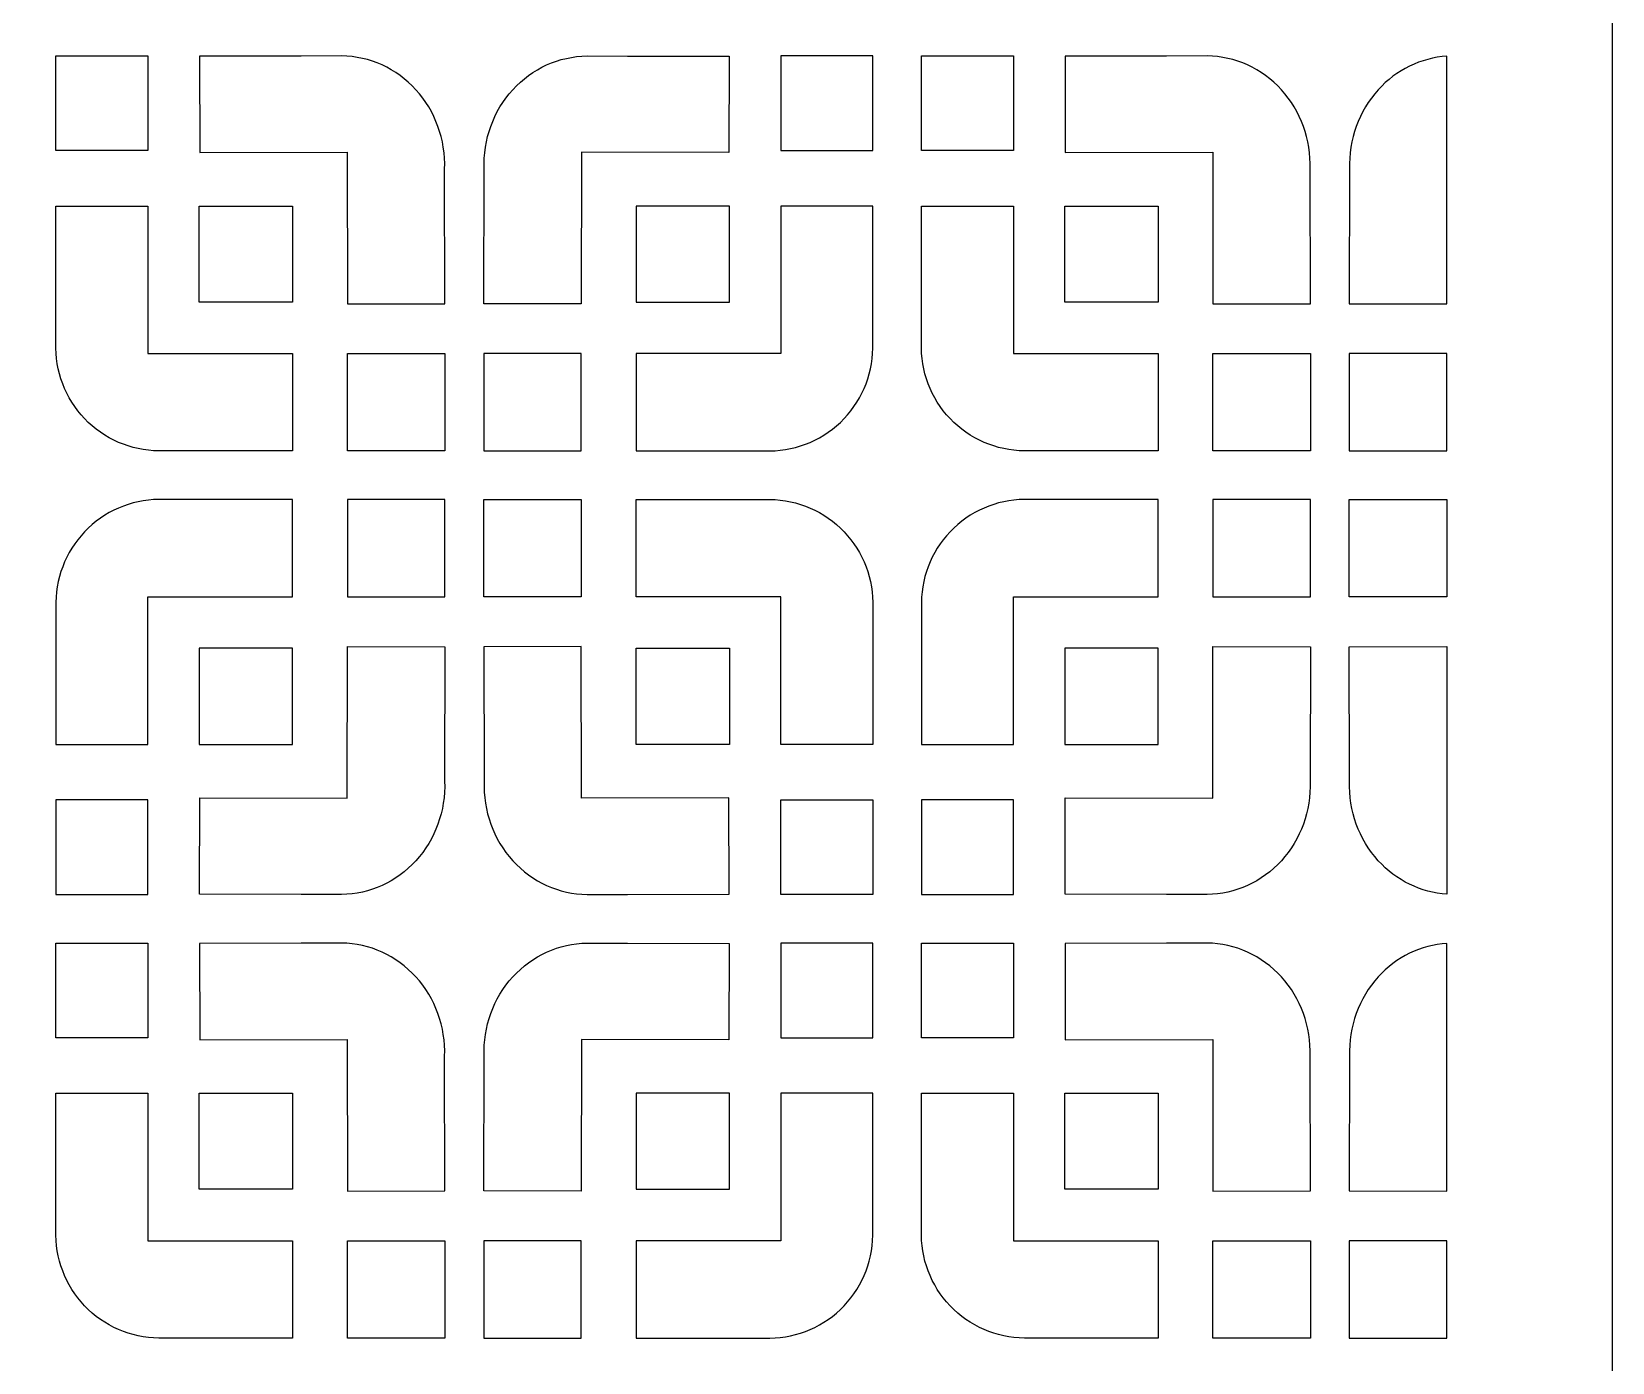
# Model space of a CAD drawing. Header units: millimetres. Extents: x -79 to 79, y -125 to 125.
# Drawn here: x 0.8 to 79, y -1.2 to 64.6 of the extents above; entities that cross this region are included whole.
import ezdxf

# ---------------------------------------------------------------- set-up
doc = ezdxf.new("R2010")
doc.units = ezdxf.units.MM
doc.header["$MEASUREMENT"] = 0
doc.layers.add('layer 1', color=7, linetype='Continuous')

msp = doc.modelspace()

# ---------------------------------------------------------------- linework, layer by layer
at = {"layer": 'layer 1', "color": 250}
msp.add_open_spline([(-78.9683, -125), (-78.9683, -125), (-78.9683, 124.9999), (-78.9683, 124.9999), (-78.9683, 124.9999), (-78.9683, 124.9999), (78.9683, 124.9999), (78.9683, 124.9999), (78.9683, 124.9999), (78.9683, 124.9999), (78.9683, -125), (78.9683, -125), (78.9683, -125), (78.9683, -125), (-78.9683, -125), (-78.9683, -125)], degree=3, knots=[0, 0, 0, 0, 0.2, 0.2, 0.2, 0.2, 0.4, 0.4, 0.4, 0.4, 0.6, 0.6, 0.6, 0.6, 1, 1, 1, 1], dxfattribs=at)
at = {"layer": 'layer 1', "color": 7}
for points, knots in [([(6.5194, 63.4359), (6.5194, 63.4359), (1.9702, 63.4359), (1.9702, 63.4359), (1.9702, 63.4359), (1.9702, 63.4359), (1.9702, 58.753), (1.9702, 58.753), (1.9702, 58.753), (1.9702, 58.753), (6.5194, 58.753), (6.5194, 58.753), (6.5194, 58.753), (6.5194, 58.753), (6.5194, 63.4359), (6.5194, 63.4359)], [0, 0, 0, 0, 0.2, 0.2, 0.2, 0.2, 0.4, 0.4, 0.4, 0.4, 0.6, 0.6, 0.6, 0.6, 1, 1, 1, 1]), ([(9.0865, 58.6547), (9.0865, 58.6547), (9.0772, 63.4207), (9.0772, 63.4207), (9.0772, 63.4207), (9.0772, 63.4207), (14.0948, 63.4314), (14.0948, 63.4314), (14.0948, 63.4314), (14.0948, 63.4314), (16.1016, 63.4359), (16.1016, 63.4359), (16.1016, 63.4359), (17.4922, 63.4227), (18.8186, 62.8202), (19.7783, 61.7658), (19.7783, 61.7658), (20.738, 60.7117), (21.25, 59.2953), (21.197, 57.8392), (21.197, 57.8392), (21.197, 57.8392), (21.21, 51.1806), (21.21, 51.1806), (21.21, 51.1806), (21.21, 51.1806), (16.3931, 51.1704), (16.3931, 51.1704), (16.3931, 51.1704), (16.3931, 51.1704), (16.3786, 58.6702), (16.3786, 58.6702), (16.3786, 58.6702), (16.3786, 58.6702), (9.0865, 58.6547), (9.0865, 58.6547)], [0, 0, 0, 0, 0.1, 0.1, 0.1, 0.1, 0.2, 0.2, 0.2, 0.2, 0.3, 0.3, 0.3, 0.3, 0.4, 0.4, 0.4, 0.4, 0.5, 0.5, 0.5, 0.5, 0.6, 0.6, 0.6, 0.6, 0.7, 0.7, 0.7, 0.7, 0.8, 0.8, 0.8, 0.8, 1, 1, 1, 1]), ([(35.2609, 58.6547), (35.2609, 58.6547), (35.2702, 63.4207), (35.2702, 63.4207), (35.2702, 63.4207), (35.2702, 63.4207), (30.2526, 63.4314), (30.2526, 63.4314), (30.2526, 63.4314), (30.2526, 63.4314), (28.2458, 63.4359), (28.2458, 63.4359), (28.2458, 63.4359), (26.8554, 63.4227), (25.5292, 62.8202), (24.5692, 61.7658), (24.5692, 61.7658), (23.6095, 60.7117), (23.0978, 59.2953), (23.1504, 57.8392), (23.1504, 57.8392), (23.1504, 57.8392), (23.1378, 51.1806), (23.1378, 51.1806), (23.1378, 51.1806), (23.1378, 51.1806), (27.9543, 51.1704), (27.9543, 51.1704), (27.9543, 51.1704), (27.9543, 51.1704), (27.9688, 58.6702), (27.9688, 58.6702), (27.9688, 58.6702), (27.9688, 58.6702), (35.2609, 58.6547), (35.2609, 58.6547)], [0, 0, 0, 0, 0.1, 0.1, 0.1, 0.1, 0.2, 0.2, 0.2, 0.2, 0.3, 0.3, 0.3, 0.3, 0.4, 0.4, 0.4, 0.4, 0.5, 0.5, 0.5, 0.5, 0.6, 0.6, 0.6, 0.6, 0.7, 0.7, 0.7, 0.7, 0.8, 0.8, 0.8, 0.8, 1, 1, 1, 1]), ([(37.8284, 63.4359), (37.8284, 63.4359), (42.3776, 63.4359), (42.3776, 63.4359), (42.3776, 63.4359), (42.3776, 63.4359), (42.3776, 58.753), (42.3776, 58.753), (42.3776, 58.753), (42.3776, 58.753), (37.8284, 58.753), (37.8284, 58.753), (37.8284, 58.753), (37.8284, 58.753), (37.8284, 63.4359), (37.8284, 63.4359)], [0, 0, 0, 0, 0.2, 0.2, 0.2, 0.2, 0.4, 0.4, 0.4, 0.4, 0.6, 0.6, 0.6, 0.6, 1, 1, 1, 1]), ([(49.3352, 63.4359), (49.3352, 63.4359), (44.786, 63.4359), (44.786, 63.4359), (44.786, 63.4359), (44.786, 63.4359), (44.786, 58.753), (44.786, 58.753), (44.786, 58.753), (44.786, 58.753), (49.3352, 58.753), (49.3352, 58.753), (49.3352, 58.753), (49.3352, 58.753), (49.3352, 63.4359), (49.3352, 63.4359)], [0, 0, 0, 0, 0.2, 0.2, 0.2, 0.2, 0.4, 0.4, 0.4, 0.4, 0.6, 0.6, 0.6, 0.6, 1, 1, 1, 1]), ([(51.9024, 58.6547), (51.9024, 58.6547), (51.8932, 63.4207), (51.8932, 63.4207), (51.8932, 63.4207), (51.8932, 63.4207), (56.9107, 63.4314), (56.9107, 63.4314), (56.9107, 63.4314), (56.9107, 63.4314), (58.9178, 63.4359), (58.9178, 63.4359), (58.9178, 63.4359), (60.3081, 63.4227), (61.6343, 62.8202), (62.5941, 61.7658), (62.5941, 61.7658), (63.554, 60.7117), (64.0658, 59.2953), (64.0129, 57.8392), (64.0129, 57.8392), (64.0129, 57.8392), (64.0259, 51.1806), (64.0259, 51.1806), (64.0259, 51.1806), (64.0259, 51.1806), (59.2092, 51.1704), (59.2092, 51.1704), (59.2092, 51.1704), (59.2092, 51.1704), (59.1944, 58.6702), (59.1944, 58.6702), (59.1944, 58.6702), (59.1944, 58.6702), (51.9024, 58.6547), (51.9024, 58.6547)], [0, 0, 0, 0, 0.1, 0.1, 0.1, 0.1, 0.2, 0.2, 0.2, 0.2, 0.3, 0.3, 0.3, 0.3, 0.4, 0.4, 0.4, 0.4, 0.5, 0.5, 0.5, 0.5, 0.6, 0.6, 0.6, 0.6, 0.7, 0.7, 0.7, 0.7, 0.8, 0.8, 0.8, 0.8, 1, 1, 1, 1]), ([(70.7704, 51.1704), (70.7704, 51.1704), (65.9535, 51.1806), (65.9535, 51.1806), (65.9535, 51.1806), (65.9535, 51.1806), (65.9663, 57.8392), (65.9663, 57.8392), (65.9663, 57.8392), (65.9137, 59.2953), (66.4254, 60.7117), (67.3852, 61.7658), (67.3852, 61.7658), (68.2811, 62.7499), (69.4964, 63.3403), (70.7848, 63.4252), (70.7848, 63.4252), (70.7848, 63.4252), (70.7848, 58.6702), (70.7848, 58.6702), (70.7848, 58.6702), (70.7848, 58.6702), (70.7704, 51.1704), (70.7704, 51.1704)], [0, 0, 0, 0, 0.1428571, 0.1428571, 0.1428571, 0.1428571, 0.2857143, 0.2857143, 0.2857143, 0.2857143, 0.4285714, 0.4285714, 0.4285714, 0.4285714, 0.5714286, 0.5714286, 0.5714286, 0.5714286, 0.7142857, 0.7142857, 0.7142857, 0.7142857, 1, 1, 1, 1]), ([(6.5194, 56.01), (6.5194, 56.01), (1.9702, 56.01), (1.9702, 56.01), (1.9702, 56.01), (1.9702, 56.01), (1.9702, 48.9852), (1.9702, 48.9852), (1.9702, 48.9852), (1.9858, 47.5948), (2.5634, 46.2697), (3.5714, 45.3123), (3.5714, 45.3123), (4.5796, 44.3542), (5.9323, 43.8454), (7.3222, 43.9012), (7.3222, 43.9012), (7.3222, 43.9012), (13.6777, 43.9012), (13.6777, 43.9012), (13.6777, 43.9012), (13.6777, 43.9012), (13.6777, 48.718), (13.6777, 48.718), (13.6777, 48.718), (13.6777, 48.718), (6.5194, 48.718), (6.5194, 48.718), (6.5194, 48.718), (6.5194, 48.718), (6.5194, 56.01), (6.5194, 56.01)], [0, 0, 0, 0, 0.1111111, 0.1111111, 0.1111111, 0.1111111, 0.2222222, 0.2222222, 0.2222222, 0.2222222, 0.3333333, 0.3333333, 0.3333333, 0.3333333, 0.4444444, 0.4444444, 0.4444444, 0.4444444, 0.5555556, 0.5555556, 0.5555556, 0.5555556, 0.6666667, 0.6666667, 0.6666667, 0.6666667, 0.7777778, 0.7777778, 0.7777778, 0.7777778, 1, 1, 1, 1]), ([(13.6777, 51.2598), (13.6777, 51.2598), (13.6777, 56.01), (13.6777, 56.01), (13.6777, 56.01), (13.6777, 56.01), (9.0613, 56.01), (9.0613, 56.01), (9.0613, 56.01), (9.0613, 56.01), (9.0613, 51.2598), (9.0613, 51.2598), (9.0613, 51.2598), (9.0613, 51.2598), (13.6777, 51.2598), (13.6777, 51.2598)], [0, 0, 0, 0, 0.2, 0.2, 0.2, 0.2, 0.4, 0.4, 0.4, 0.4, 0.6, 0.6, 0.6, 0.6, 1, 1, 1, 1]), ([(30.6702, 51.2598), (30.6702, 51.2598), (30.6702, 56.01), (30.6702, 56.01), (30.6702, 56.01), (30.6702, 56.01), (35.2861, 56.01), (35.2861, 56.01), (35.2861, 56.01), (35.2861, 56.01), (35.2861, 51.2598), (35.2861, 51.2598), (35.2861, 51.2598), (35.2861, 51.2598), (30.6702, 51.2598), (30.6702, 51.2598)], [0, 0, 0, 0, 0.2, 0.2, 0.2, 0.2, 0.4, 0.4, 0.4, 0.4, 0.6, 0.6, 0.6, 0.6, 1, 1, 1, 1]), ([(37.8284, 56.01), (37.8284, 56.01), (42.3776, 56.01), (42.3776, 56.01), (42.3776, 56.01), (42.3776, 56.01), (42.3776, 48.9852), (42.3776, 48.9852), (42.3776, 48.9852), (42.362, 47.5948), (41.7843, 46.2697), (40.776, 45.3123), (40.776, 45.3123), (39.7678, 44.3542), (38.415, 43.8454), (37.0257, 43.9012), (37.0257, 43.9012), (37.0257, 43.9012), (30.6702, 43.9012), (30.6702, 43.9012), (30.6702, 43.9012), (30.6702, 43.9012), (30.6702, 48.718), (30.6702, 48.718), (30.6702, 48.718), (30.6702, 48.718), (37.8284, 48.718), (37.8284, 48.718), (37.8284, 48.718), (37.8284, 48.718), (37.8284, 56.01), (37.8284, 56.01)], [0, 0, 0, 0, 0.1111111, 0.1111111, 0.1111111, 0.1111111, 0.2222222, 0.2222222, 0.2222222, 0.2222222, 0.3333333, 0.3333333, 0.3333333, 0.3333333, 0.4444444, 0.4444444, 0.4444444, 0.4444444, 0.5555556, 0.5555556, 0.5555556, 0.5555556, 0.6666667, 0.6666667, 0.6666667, 0.6666667, 0.7777778, 0.7777778, 0.7777778, 0.7777778, 1, 1, 1, 1]), ([(49.3352, 56.01), (49.3352, 56.01), (44.786, 56.01), (44.786, 56.01), (44.786, 56.01), (44.786, 56.01), (44.786, 48.9852), (44.786, 48.9852), (44.786, 48.9852), (44.8016, 47.5948), (45.3792, 46.2697), (46.3874, 45.3123), (46.3874, 45.3123), (47.3957, 44.3542), (48.7484, 43.8454), (50.138, 43.9012), (50.138, 43.9012), (50.138, 43.9012), (56.4934, 43.9012), (56.4934, 43.9012), (56.4934, 43.9012), (56.4934, 43.9012), (56.4934, 48.718), (56.4934, 48.718), (56.4934, 48.718), (56.4934, 48.718), (49.3352, 48.718), (49.3352, 48.718), (49.3352, 48.718), (49.3352, 48.718), (49.3352, 56.01), (49.3352, 56.01)], [0, 0, 0, 0, 0.1111111, 0.1111111, 0.1111111, 0.1111111, 0.2222222, 0.2222222, 0.2222222, 0.2222222, 0.3333333, 0.3333333, 0.3333333, 0.3333333, 0.4444444, 0.4444444, 0.4444444, 0.4444444, 0.5555556, 0.5555556, 0.5555556, 0.5555556, 0.6666667, 0.6666667, 0.6666667, 0.6666667, 0.7777778, 0.7777778, 0.7777778, 0.7777778, 1, 1, 1, 1]), ([(56.4934, 51.2598), (56.4934, 51.2598), (56.4934, 56.01), (56.4934, 56.01), (56.4934, 56.01), (56.4934, 56.01), (51.8773, 56.01), (51.8773, 56.01), (51.8773, 56.01), (51.8773, 56.01), (51.8773, 51.2598), (51.8773, 51.2598), (51.8773, 51.2598), (51.8773, 51.2598), (56.4934, 51.2598), (56.4934, 51.2598)], [0, 0, 0, 0, 0.2, 0.2, 0.2, 0.2, 0.4, 0.4, 0.4, 0.4, 0.6, 0.6, 0.6, 0.6, 1, 1, 1, 1]), ([(21.21, 48.718), (21.21, 48.718), (16.3931, 48.718), (16.3931, 48.718), (16.3931, 48.718), (16.3931, 48.718), (16.3931, 43.9012), (16.3931, 43.9012), (16.3931, 43.9012), (16.3931, 43.9012), (21.21, 43.9012), (21.21, 43.9012), (21.21, 43.9012), (21.21, 43.9012), (21.21, 48.718), (21.21, 48.718)], [0, 0, 0, 0, 0.2, 0.2, 0.2, 0.2, 0.4, 0.4, 0.4, 0.4, 0.6, 0.6, 0.6, 0.6, 1, 1, 1, 1]), ([(23.1378, 48.718), (23.1378, 48.718), (27.9543, 48.718), (27.9543, 48.718), (27.9543, 48.718), (27.9543, 48.718), (27.9543, 43.9012), (27.9543, 43.9012), (27.9543, 43.9012), (27.9543, 43.9012), (23.1378, 43.9012), (23.1378, 43.9012), (23.1378, 43.9012), (23.1378, 43.9012), (23.1378, 48.718), (23.1378, 48.718)], [0, 0, 0, 0, 0.2, 0.2, 0.2, 0.2, 0.4, 0.4, 0.4, 0.4, 0.6, 0.6, 0.6, 0.6, 1, 1, 1, 1]), ([(64.0259, 48.718), (64.0259, 48.718), (59.2092, 48.718), (59.2092, 48.718), (59.2092, 48.718), (59.2092, 48.718), (59.2092, 43.9012), (59.2092, 43.9012), (59.2092, 43.9012), (59.2092, 43.9012), (64.0259, 43.9012), (64.0259, 43.9012), (64.0259, 43.9012), (64.0259, 43.9012), (64.0259, 48.718), (64.0259, 48.718)], [0, 0, 0, 0, 0.2, 0.2, 0.2, 0.2, 0.4, 0.4, 0.4, 0.4, 0.6, 0.6, 0.6, 0.6, 1, 1, 1, 1]), ([(65.9535, 48.718), (65.9535, 48.718), (70.7704, 48.718), (70.7704, 48.718), (70.7704, 48.718), (70.7704, 48.718), (70.7704, 43.9012), (70.7704, 43.9012), (70.7704, 43.9012), (70.7704, 43.9012), (65.9535, 43.9012), (65.9535, 43.9012), (65.9535, 43.9012), (65.9535, 43.9012), (65.9535, 48.718), (65.9535, 48.718)], [0, 0, 0, 0, 0.2, 0.2, 0.2, 0.2, 0.4, 0.4, 0.4, 0.4, 0.6, 0.6, 0.6, 0.6, 1, 1, 1, 1]), ([(6.5194, 29.3835), (6.5194, 29.3835), (1.9702, 29.3835), (1.9702, 29.3835), (1.9702, 29.3835), (1.9702, 29.3835), (1.9702, 36.4083), (1.9702, 36.4083), (1.9702, 36.4083), (1.9858, 37.7989), (2.5634, 39.1238), (3.5714, 40.0818), (3.5714, 40.0818), (4.5796, 41.0394), (5.9323, 41.5483), (7.3222, 41.4927), (7.3222, 41.4927), (7.3222, 41.4927), (13.6777, 41.4927), (13.6777, 41.4927), (13.6777, 41.4927), (13.6777, 41.4927), (13.6777, 36.6757), (13.6777, 36.6757), (13.6777, 36.6757), (13.6777, 36.6757), (6.5194, 36.6757), (6.5194, 36.6757), (6.5194, 36.6757), (6.5194, 36.6757), (6.5194, 29.3835), (6.5194, 29.3835)], [0, 0, 0, 0, 0.1111111, 0.1111111, 0.1111111, 0.1111111, 0.2222222, 0.2222222, 0.2222222, 0.2222222, 0.3333333, 0.3333333, 0.3333333, 0.3333333, 0.4444444, 0.4444444, 0.4444444, 0.4444444, 0.5555556, 0.5555556, 0.5555556, 0.5555556, 0.6666667, 0.6666667, 0.6666667, 0.6666667, 0.7777778, 0.7777778, 0.7777778, 0.7777778, 1, 1, 1, 1]), ([(21.21, 36.6757), (21.21, 36.6757), (16.3931, 36.6757), (16.3931, 36.6757), (16.3931, 36.6757), (16.3931, 36.6757), (16.3931, 41.4927), (16.3931, 41.4927), (16.3931, 41.4927), (16.3931, 41.4927), (21.21, 41.4927), (21.21, 41.4927), (21.21, 41.4927), (21.21, 41.4927), (21.21, 36.6757), (21.21, 36.6757)], [0, 0, 0, 0, 0.2, 0.2, 0.2, 0.2, 0.4, 0.4, 0.4, 0.4, 0.6, 0.6, 0.6, 0.6, 1, 1, 1, 1]), ([(23.1378, 36.6757), (23.1378, 36.6757), (27.9543, 36.6757), (27.9543, 36.6757), (27.9543, 36.6757), (27.9543, 36.6757), (27.9543, 41.4927), (27.9543, 41.4927), (27.9543, 41.4927), (27.9543, 41.4927), (23.1378, 41.4927), (23.1378, 41.4927), (23.1378, 41.4927), (23.1378, 41.4927), (23.1378, 36.6757), (23.1378, 36.6757)], [0, 0, 0, 0, 0.2, 0.2, 0.2, 0.2, 0.4, 0.4, 0.4, 0.4, 0.6, 0.6, 0.6, 0.6, 1, 1, 1, 1]), ([(37.8284, 29.3835), (37.8284, 29.3835), (42.3776, 29.3835), (42.3776, 29.3835), (42.3776, 29.3835), (42.3776, 29.3835), (42.3776, 36.4083), (42.3776, 36.4083), (42.3776, 36.4083), (42.362, 37.7989), (41.7843, 39.1238), (40.776, 40.0818), (40.776, 40.0818), (39.7678, 41.0394), (38.415, 41.5483), (37.0257, 41.4927), (37.0257, 41.4927), (37.0257, 41.4927), (30.6702, 41.4927), (30.6702, 41.4927), (30.6702, 41.4927), (30.6702, 41.4927), (30.6702, 36.6757), (30.6702, 36.6757), (30.6702, 36.6757), (30.6702, 36.6757), (37.8284, 36.6757), (37.8284, 36.6757), (37.8284, 36.6757), (37.8284, 36.6757), (37.8284, 29.3835), (37.8284, 29.3835)], [0, 0, 0, 0, 0.1111111, 0.1111111, 0.1111111, 0.1111111, 0.2222222, 0.2222222, 0.2222222, 0.2222222, 0.3333333, 0.3333333, 0.3333333, 0.3333333, 0.4444444, 0.4444444, 0.4444444, 0.4444444, 0.5555556, 0.5555556, 0.5555556, 0.5555556, 0.6666667, 0.6666667, 0.6666667, 0.6666667, 0.7777778, 0.7777778, 0.7777778, 0.7777778, 1, 1, 1, 1]), ([(49.3352, 29.3835), (49.3352, 29.3835), (44.786, 29.3835), (44.786, 29.3835), (44.786, 29.3835), (44.786, 29.3835), (44.786, 36.4083), (44.786, 36.4083), (44.786, 36.4083), (44.8016, 37.7989), (45.3792, 39.1238), (46.3874, 40.0818), (46.3874, 40.0818), (47.3957, 41.0394), (48.7484, 41.5483), (50.138, 41.4927), (50.138, 41.4927), (50.138, 41.4927), (56.4934, 41.4927), (56.4934, 41.4927), (56.4934, 41.4927), (56.4934, 41.4927), (56.4934, 36.6757), (56.4934, 36.6757), (56.4934, 36.6757), (56.4934, 36.6757), (49.3352, 36.6757), (49.3352, 36.6757), (49.3352, 36.6757), (49.3352, 36.6757), (49.3352, 29.3835), (49.3352, 29.3835)], [0, 0, 0, 0, 0.1111111, 0.1111111, 0.1111111, 0.1111111, 0.2222222, 0.2222222, 0.2222222, 0.2222222, 0.3333333, 0.3333333, 0.3333333, 0.3333333, 0.4444444, 0.4444444, 0.4444444, 0.4444444, 0.5555556, 0.5555556, 0.5555556, 0.5555556, 0.6666667, 0.6666667, 0.6666667, 0.6666667, 0.7777778, 0.7777778, 0.7777778, 0.7777778, 1, 1, 1, 1]), ([(64.0259, 36.6757), (64.0259, 36.6757), (59.2092, 36.6757), (59.2092, 36.6757), (59.2092, 36.6757), (59.2092, 36.6757), (59.2092, 41.4927), (59.2092, 41.4927), (59.2092, 41.4927), (59.2092, 41.4927), (64.0259, 41.4927), (64.0259, 41.4927), (64.0259, 41.4927), (64.0259, 41.4927), (64.0259, 36.6757), (64.0259, 36.6757)], [0, 0, 0, 0, 0.2, 0.2, 0.2, 0.2, 0.4, 0.4, 0.4, 0.4, 0.6, 0.6, 0.6, 0.6, 1, 1, 1, 1]), ([(65.9535, 36.6757), (65.9535, 36.6757), (70.7704, 36.6757), (70.7704, 36.6757), (70.7704, 36.6757), (70.7704, 36.6757), (70.7704, 41.4927), (70.7704, 41.4927), (70.7704, 41.4927), (70.7704, 41.4927), (65.9535, 41.4927), (65.9535, 41.4927), (65.9535, 41.4927), (65.9535, 41.4927), (65.9535, 36.6757), (65.9535, 36.6757)], [0, 0, 0, 0, 0.2, 0.2, 0.2, 0.2, 0.4, 0.4, 0.4, 0.4, 0.6, 0.6, 0.6, 0.6, 1, 1, 1, 1]), ([(13.6777, 34.1338), (13.6777, 34.1338), (13.6777, 29.3835), (13.6777, 29.3835), (13.6777, 29.3835), (13.6777, 29.3835), (9.0613, 29.3835), (9.0613, 29.3835), (9.0613, 29.3835), (9.0613, 29.3835), (9.0613, 34.1338), (9.0613, 34.1338), (9.0613, 34.1338), (9.0613, 34.1338), (13.6777, 34.1338), (13.6777, 34.1338)], [0, 0, 0, 0, 0.2, 0.2, 0.2, 0.2, 0.4, 0.4, 0.4, 0.4, 0.6, 0.6, 0.6, 0.6, 1, 1, 1, 1]), ([(9.0865, 26.7389), (9.0865, 26.7389), (9.0772, 21.973), (9.0772, 21.973), (9.0772, 21.973), (9.0772, 21.973), (14.0948, 21.9622), (14.0948, 21.9622), (14.0948, 21.9622), (14.0948, 21.9622), (16.1016, 21.9579), (16.1016, 21.9579), (16.1016, 21.9579), (17.4922, 21.9714), (18.8186, 22.5736), (19.7783, 23.6279), (19.7783, 23.6279), (20.738, 24.6821), (21.25, 26.0987), (21.197, 27.5544), (21.197, 27.5544), (21.197, 27.5544), (21.21, 34.2131), (21.21, 34.2131), (21.21, 34.2131), (21.21, 34.2131), (16.3931, 34.2236), (16.3931, 34.2236), (16.3931, 34.2236), (16.3931, 34.2236), (16.3786, 26.7236), (16.3786, 26.7236), (16.3786, 26.7236), (16.3786, 26.7236), (9.0865, 26.7389), (9.0865, 26.7389)], [0, 0, 0, 0, 0.1, 0.1, 0.1, 0.1, 0.2, 0.2, 0.2, 0.2, 0.3, 0.3, 0.3, 0.3, 0.4, 0.4, 0.4, 0.4, 0.5, 0.5, 0.5, 0.5, 0.6, 0.6, 0.6, 0.6, 0.7, 0.7, 0.7, 0.7, 0.8, 0.8, 0.8, 0.8, 1, 1, 1, 1]), ([(35.2609, 26.7389), (35.2609, 26.7389), (35.2702, 21.973), (35.2702, 21.973), (35.2702, 21.973), (35.2702, 21.973), (30.2526, 21.9622), (30.2526, 21.9622), (30.2526, 21.9622), (30.2526, 21.9622), (28.2458, 21.9579), (28.2458, 21.9579), (28.2458, 21.9579), (26.8554, 21.9714), (25.5292, 22.5736), (24.5692, 23.6279), (24.5692, 23.6279), (23.6095, 24.6821), (23.0978, 26.0987), (23.1504, 27.5544), (23.1504, 27.5544), (23.1504, 27.5544), (23.1378, 34.2131), (23.1378, 34.2131), (23.1378, 34.2131), (23.1378, 34.2131), (27.9543, 34.2236), (27.9543, 34.2236), (27.9543, 34.2236), (27.9543, 34.2236), (27.9688, 26.7236), (27.9688, 26.7236), (27.9688, 26.7236), (27.9688, 26.7236), (35.2609, 26.7389), (35.2609, 26.7389)], [0, 0, 0, 0, 0.1, 0.1, 0.1, 0.1, 0.2, 0.2, 0.2, 0.2, 0.3, 0.3, 0.3, 0.3, 0.4, 0.4, 0.4, 0.4, 0.5, 0.5, 0.5, 0.5, 0.6, 0.6, 0.6, 0.6, 0.7, 0.7, 0.7, 0.7, 0.8, 0.8, 0.8, 0.8, 1, 1, 1, 1]), ([(30.6702, 34.1338), (30.6702, 34.1338), (30.6702, 29.3835), (30.6702, 29.3835), (30.6702, 29.3835), (30.6702, 29.3835), (35.2861, 29.3835), (35.2861, 29.3835), (35.2861, 29.3835), (35.2861, 29.3835), (35.2861, 34.1338), (35.2861, 34.1338), (35.2861, 34.1338), (35.2861, 34.1338), (30.6702, 34.1338), (30.6702, 34.1338)], [0, 0, 0, 0, 0.2, 0.2, 0.2, 0.2, 0.4, 0.4, 0.4, 0.4, 0.6, 0.6, 0.6, 0.6, 1, 1, 1, 1]), ([(56.4934, 34.1338), (56.4934, 34.1338), (56.4934, 29.3835), (56.4934, 29.3835), (56.4934, 29.3835), (56.4934, 29.3835), (51.8773, 29.3835), (51.8773, 29.3835), (51.8773, 29.3835), (51.8773, 29.3835), (51.8773, 34.1338), (51.8773, 34.1338), (51.8773, 34.1338), (51.8773, 34.1338), (56.4934, 34.1338), (56.4934, 34.1338)], [0, 0, 0, 0, 0.2, 0.2, 0.2, 0.2, 0.4, 0.4, 0.4, 0.4, 0.6, 0.6, 0.6, 0.6, 1, 1, 1, 1]), ([(51.9024, 26.7389), (51.9024, 26.7389), (51.8932, 21.973), (51.8932, 21.973), (51.8932, 21.973), (51.8932, 21.973), (56.9107, 21.9622), (56.9107, 21.9622), (56.9107, 21.9622), (56.9107, 21.9622), (58.9178, 21.9579), (58.9178, 21.9579), (58.9178, 21.9579), (60.3081, 21.9714), (61.6343, 22.5736), (62.5941, 23.6279), (62.5941, 23.6279), (63.554, 24.6821), (64.0658, 26.0987), (64.0129, 27.5544), (64.0129, 27.5544), (64.0129, 27.5544), (64.0259, 34.2131), (64.0259, 34.2131), (64.0259, 34.2131), (64.0259, 34.2131), (59.2092, 34.2236), (59.2092, 34.2236), (59.2092, 34.2236), (59.2092, 34.2236), (59.1944, 26.7236), (59.1944, 26.7236), (59.1944, 26.7236), (59.1944, 26.7236), (51.9024, 26.7389), (51.9024, 26.7389)], [0, 0, 0, 0, 0.1, 0.1, 0.1, 0.1, 0.2, 0.2, 0.2, 0.2, 0.3, 0.3, 0.3, 0.3, 0.4, 0.4, 0.4, 0.4, 0.5, 0.5, 0.5, 0.5, 0.6, 0.6, 0.6, 0.6, 0.7, 0.7, 0.7, 0.7, 0.8, 0.8, 0.8, 0.8, 1, 1, 1, 1]), ([(70.7704, 34.2236), (70.7704, 34.2236), (65.9535, 34.2131), (65.9535, 34.2131), (65.9535, 34.2131), (65.9535, 34.2131), (65.9663, 27.5544), (65.9663, 27.5544), (65.9663, 27.5544), (65.9137, 26.0987), (66.4254, 24.6821), (67.3852, 23.6279), (67.3852, 23.6279), (68.2811, 22.6438), (69.4964, 22.0533), (70.7848, 21.9683), (70.7848, 21.9683), (70.7848, 21.9683), (70.7848, 26.7236), (70.7848, 26.7236), (70.7848, 26.7236), (70.7848, 26.7236), (70.7704, 34.2236), (70.7704, 34.2236)], [0, 0, 0, 0, 0.1428571, 0.1428571, 0.1428571, 0.1428571, 0.2857143, 0.2857143, 0.2857143, 0.2857143, 0.4285714, 0.4285714, 0.4285714, 0.4285714, 0.5714286, 0.5714286, 0.5714286, 0.5714286, 0.7142857, 0.7142857, 0.7142857, 0.7142857, 1, 1, 1, 1]), ([(6.5194, 21.9579), (6.5194, 21.9579), (1.9702, 21.9579), (1.9702, 21.9579), (1.9702, 21.9579), (1.9702, 21.9579), (1.9702, 26.6412), (1.9702, 26.6412), (1.9702, 26.6412), (1.9702, 26.6412), (6.5194, 26.6412), (6.5194, 26.6412), (6.5194, 26.6412), (6.5194, 26.6412), (6.5194, 21.9579), (6.5194, 21.9579)], [0, 0, 0, 0, 0.2, 0.2, 0.2, 0.2, 0.4, 0.4, 0.4, 0.4, 0.6, 0.6, 0.6, 0.6, 1, 1, 1, 1]), ([(37.8284, 21.9579), (37.8284, 21.9579), (42.3776, 21.9579), (42.3776, 21.9579), (42.3776, 21.9579), (42.3776, 21.9579), (42.3776, 26.6412), (42.3776, 26.6412), (42.3776, 26.6412), (42.3776, 26.6412), (37.8284, 26.6412), (37.8284, 26.6412), (37.8284, 26.6412), (37.8284, 26.6412), (37.8284, 21.9579), (37.8284, 21.9579)], [0, 0, 0, 0, 0.2, 0.2, 0.2, 0.2, 0.4, 0.4, 0.4, 0.4, 0.6, 0.6, 0.6, 0.6, 1, 1, 1, 1]), ([(49.3352, 21.9579), (49.3352, 21.9579), (44.786, 21.9579), (44.786, 21.9579), (44.786, 21.9579), (44.786, 21.9579), (44.786, 26.6412), (44.786, 26.6412), (44.786, 26.6412), (44.786, 26.6412), (49.3352, 26.6412), (49.3352, 26.6412), (49.3352, 26.6412), (49.3352, 26.6412), (49.3352, 21.9579), (49.3352, 21.9579)], [0, 0, 0, 0, 0.2, 0.2, 0.2, 0.2, 0.4, 0.4, 0.4, 0.4, 0.6, 0.6, 0.6, 0.6, 1, 1, 1, 1]), ([(6.5194, 19.5497), (6.5194, 19.5497), (1.9702, 19.5497), (1.9702, 19.5497), (1.9702, 19.5497), (1.9702, 19.5497), (1.9702, 14.8666), (1.9702, 14.8666), (1.9702, 14.8666), (1.9702, 14.8666), (6.5194, 14.8666), (6.5194, 14.8666), (6.5194, 14.8666), (6.5194, 14.8666), (6.5194, 19.5497), (6.5194, 19.5497)], [0, 0, 0, 0, 0.2, 0.2, 0.2, 0.2, 0.4, 0.4, 0.4, 0.4, 0.6, 0.6, 0.6, 0.6, 1, 1, 1, 1]), ([(9.0865, 14.7683), (9.0865, 14.7683), (9.0772, 19.5345), (9.0772, 19.5345), (9.0772, 19.5345), (9.0772, 19.5345), (14.0948, 19.5451), (14.0948, 19.5451), (14.0948, 19.5451), (14.0948, 19.5451), (16.1016, 19.5497), (16.1016, 19.5497), (16.1016, 19.5497), (17.4922, 19.5364), (18.8186, 18.9337), (19.7783, 17.8793), (19.7783, 17.8793), (20.738, 16.8253), (21.25, 15.409), (21.197, 13.9533), (21.197, 13.9533), (21.197, 13.9533), (21.21, 7.2945), (21.21, 7.2945), (21.21, 7.2945), (21.21, 7.2945), (16.3931, 7.2841), (16.3931, 7.2841), (16.3931, 7.2841), (16.3931, 7.2841), (16.3786, 14.784), (16.3786, 14.784), (16.3786, 14.784), (16.3786, 14.784), (9.0865, 14.7683), (9.0865, 14.7683)], [0, 0, 0, 0, 0.1, 0.1, 0.1, 0.1, 0.2, 0.2, 0.2, 0.2, 0.3, 0.3, 0.3, 0.3, 0.4, 0.4, 0.4, 0.4, 0.5, 0.5, 0.5, 0.5, 0.6, 0.6, 0.6, 0.6, 0.7, 0.7, 0.7, 0.7, 0.8, 0.8, 0.8, 0.8, 1, 1, 1, 1]), ([(35.2609, 14.7683), (35.2609, 14.7683), (35.2702, 19.5345), (35.2702, 19.5345), (35.2702, 19.5345), (35.2702, 19.5345), (30.2526, 19.5451), (30.2526, 19.5451), (30.2526, 19.5451), (30.2526, 19.5451), (28.2458, 19.5497), (28.2458, 19.5497), (28.2458, 19.5497), (26.8554, 19.5364), (25.5292, 18.9337), (24.5692, 17.8793), (24.5692, 17.8793), (23.6095, 16.8253), (23.0978, 15.409), (23.1504, 13.9533), (23.1504, 13.9533), (23.1504, 13.9533), (23.1378, 7.2945), (23.1378, 7.2945), (23.1378, 7.2945), (23.1378, 7.2945), (27.9543, 7.2841), (27.9543, 7.2841), (27.9543, 7.2841), (27.9543, 7.2841), (27.9688, 14.784), (27.9688, 14.784), (27.9688, 14.784), (27.9688, 14.784), (35.2609, 14.7683), (35.2609, 14.7683)], [0, 0, 0, 0, 0.1, 0.1, 0.1, 0.1, 0.2, 0.2, 0.2, 0.2, 0.3, 0.3, 0.3, 0.3, 0.4, 0.4, 0.4, 0.4, 0.5, 0.5, 0.5, 0.5, 0.6, 0.6, 0.6, 0.6, 0.7, 0.7, 0.7, 0.7, 0.8, 0.8, 0.8, 0.8, 1, 1, 1, 1]), ([(37.8284, 19.5497), (37.8284, 19.5497), (42.3776, 19.5497), (42.3776, 19.5497), (42.3776, 19.5497), (42.3776, 19.5497), (42.3776, 14.8666), (42.3776, 14.8666), (42.3776, 14.8666), (42.3776, 14.8666), (37.8284, 14.8666), (37.8284, 14.8666), (37.8284, 14.8666), (37.8284, 14.8666), (37.8284, 19.5497), (37.8284, 19.5497)], [0, 0, 0, 0, 0.2, 0.2, 0.2, 0.2, 0.4, 0.4, 0.4, 0.4, 0.6, 0.6, 0.6, 0.6, 1, 1, 1, 1]), ([(49.3352, 19.5497), (49.3352, 19.5497), (44.786, 19.5497), (44.786, 19.5497), (44.786, 19.5497), (44.786, 19.5497), (44.786, 14.8666), (44.786, 14.8666), (44.786, 14.8666), (44.786, 14.8666), (49.3352, 14.8666), (49.3352, 14.8666), (49.3352, 14.8666), (49.3352, 14.8666), (49.3352, 19.5497), (49.3352, 19.5497)], [0, 0, 0, 0, 0.2, 0.2, 0.2, 0.2, 0.4, 0.4, 0.4, 0.4, 0.6, 0.6, 0.6, 0.6, 1, 1, 1, 1]), ([(51.9024, 14.7683), (51.9024, 14.7683), (51.8932, 19.5345), (51.8932, 19.5345), (51.8932, 19.5345), (51.8932, 19.5345), (56.9107, 19.5451), (56.9107, 19.5451), (56.9107, 19.5451), (56.9107, 19.5451), (58.9178, 19.5497), (58.9178, 19.5497), (58.9178, 19.5497), (60.3081, 19.5364), (61.6343, 18.9337), (62.5941, 17.8793), (62.5941, 17.8793), (63.554, 16.8253), (64.0658, 15.409), (64.0129, 13.9533), (64.0129, 13.9533), (64.0129, 13.9533), (64.0259, 7.2945), (64.0259, 7.2945), (64.0259, 7.2945), (64.0259, 7.2945), (59.2092, 7.2841), (59.2092, 7.2841), (59.2092, 7.2841), (59.2092, 7.2841), (59.1944, 14.784), (59.1944, 14.784), (59.1944, 14.784), (59.1944, 14.784), (51.9024, 14.7683), (51.9024, 14.7683)], [0, 0, 0, 0, 0.1, 0.1, 0.1, 0.1, 0.2, 0.2, 0.2, 0.2, 0.3, 0.3, 0.3, 0.3, 0.4, 0.4, 0.4, 0.4, 0.5, 0.5, 0.5, 0.5, 0.6, 0.6, 0.6, 0.6, 0.7, 0.7, 0.7, 0.7, 0.8, 0.8, 0.8, 0.8, 1, 1, 1, 1]), ([(70.7704, 7.2841), (70.7704, 7.2841), (65.9535, 7.2945), (65.9535, 7.2945), (65.9535, 7.2945), (65.9535, 7.2945), (65.9663, 13.9533), (65.9663, 13.9533), (65.9663, 13.9533), (65.9137, 15.409), (66.4254, 16.8253), (67.3852, 17.8793), (67.3852, 17.8793), (68.2811, 18.8636), (69.4964, 19.4539), (70.7848, 19.5389), (70.7848, 19.5389), (70.7848, 19.5389), (70.7848, 14.784), (70.7848, 14.784), (70.7848, 14.784), (70.7848, 14.784), (70.7704, 7.2841), (70.7704, 7.2841)], [0, 0, 0, 0, 0.1428571, 0.1428571, 0.1428571, 0.1428571, 0.2857143, 0.2857143, 0.2857143, 0.2857143, 0.4285714, 0.4285714, 0.4285714, 0.4285714, 0.5714286, 0.5714286, 0.5714286, 0.5714286, 0.7142857, 0.7142857, 0.7142857, 0.7142857, 1, 1, 1, 1]), ([(6.5194, 12.1237), (6.5194, 12.1237), (1.9702, 12.1237), (1.9702, 12.1237), (1.9702, 12.1237), (1.9702, 12.1237), (1.9702, 5.0993), (1.9702, 5.0993), (1.9702, 5.0993), (1.9858, 3.7087), (2.5634, 2.3838), (3.5714, 1.426), (3.5714, 1.426), (4.5796, 0.4681), (5.9323, -0.0408), (7.3222, 0.0148), (7.3222, 0.0148), (7.3222, 0.0148), (13.6777, 0.0148), (13.6777, 0.0148), (13.6777, 0.0148), (13.6777, 0.0148), (13.6777, 4.8315), (13.6777, 4.8315), (13.6777, 4.8315), (13.6777, 4.8315), (6.5194, 4.8315), (6.5194, 4.8315), (6.5194, 4.8315), (6.5194, 4.8315), (6.5194, 12.1237), (6.5194, 12.1237)], [0, 0, 0, 0, 0.1111111, 0.1111111, 0.1111111, 0.1111111, 0.2222222, 0.2222222, 0.2222222, 0.2222222, 0.3333333, 0.3333333, 0.3333333, 0.3333333, 0.4444444, 0.4444444, 0.4444444, 0.4444444, 0.5555556, 0.5555556, 0.5555556, 0.5555556, 0.6666667, 0.6666667, 0.6666667, 0.6666667, 0.7777778, 0.7777778, 0.7777778, 0.7777778, 1, 1, 1, 1]), ([(13.6777, 7.374), (13.6777, 7.374), (13.6777, 12.1237), (13.6777, 12.1237), (13.6777, 12.1237), (13.6777, 12.1237), (9.0613, 12.1237), (9.0613, 12.1237), (9.0613, 12.1237), (9.0613, 12.1237), (9.0613, 7.374), (9.0613, 7.374), (9.0613, 7.374), (9.0613, 7.374), (13.6777, 7.374), (13.6777, 7.374)], [0, 0, 0, 0, 0.2, 0.2, 0.2, 0.2, 0.4, 0.4, 0.4, 0.4, 0.6, 0.6, 0.6, 0.6, 1, 1, 1, 1]), ([(30.6702, 7.374), (30.6702, 7.374), (30.6702, 12.1237), (30.6702, 12.1237), (30.6702, 12.1237), (30.6702, 12.1237), (35.2861, 12.1237), (35.2861, 12.1237), (35.2861, 12.1237), (35.2861, 12.1237), (35.2861, 7.374), (35.2861, 7.374), (35.2861, 7.374), (35.2861, 7.374), (30.6702, 7.374), (30.6702, 7.374)], [0, 0, 0, 0, 0.2, 0.2, 0.2, 0.2, 0.4, 0.4, 0.4, 0.4, 0.6, 0.6, 0.6, 0.6, 1, 1, 1, 1]), ([(37.8284, 12.1237), (37.8284, 12.1237), (42.3776, 12.1237), (42.3776, 12.1237), (42.3776, 12.1237), (42.3776, 12.1237), (42.3776, 5.0993), (42.3776, 5.0993), (42.3776, 5.0993), (42.362, 3.7087), (41.7843, 2.3838), (40.776, 1.426), (40.776, 1.426), (39.7678, 0.4681), (38.415, -0.0408), (37.0257, 0.0148), (37.0257, 0.0148), (37.0257, 0.0148), (30.6702, 0.0148), (30.6702, 0.0148), (30.6702, 0.0148), (30.6702, 0.0148), (30.6702, 4.8315), (30.6702, 4.8315), (30.6702, 4.8315), (30.6702, 4.8315), (37.8284, 4.8315), (37.8284, 4.8315), (37.8284, 4.8315), (37.8284, 4.8315), (37.8284, 12.1237), (37.8284, 12.1237)], [0, 0, 0, 0, 0.1111111, 0.1111111, 0.1111111, 0.1111111, 0.2222222, 0.2222222, 0.2222222, 0.2222222, 0.3333333, 0.3333333, 0.3333333, 0.3333333, 0.4444444, 0.4444444, 0.4444444, 0.4444444, 0.5555556, 0.5555556, 0.5555556, 0.5555556, 0.6666667, 0.6666667, 0.6666667, 0.6666667, 0.7777778, 0.7777778, 0.7777778, 0.7777778, 1, 1, 1, 1]), ([(49.3352, 12.1237), (49.3352, 12.1237), (44.786, 12.1237), (44.786, 12.1237), (44.786, 12.1237), (44.786, 12.1237), (44.786, 5.0993), (44.786, 5.0993), (44.786, 5.0993), (44.8016, 3.7087), (45.3792, 2.3838), (46.3874, 1.426), (46.3874, 1.426), (47.3957, 0.4681), (48.7484, -0.0408), (50.138, 0.0148), (50.138, 0.0148), (50.138, 0.0148), (56.4934, 0.0148), (56.4934, 0.0148), (56.4934, 0.0148), (56.4934, 0.0148), (56.4934, 4.8315), (56.4934, 4.8315), (56.4934, 4.8315), (56.4934, 4.8315), (49.3352, 4.8315), (49.3352, 4.8315), (49.3352, 4.8315), (49.3352, 4.8315), (49.3352, 12.1237), (49.3352, 12.1237)], [0, 0, 0, 0, 0.1111111, 0.1111111, 0.1111111, 0.1111111, 0.2222222, 0.2222222, 0.2222222, 0.2222222, 0.3333333, 0.3333333, 0.3333333, 0.3333333, 0.4444444, 0.4444444, 0.4444444, 0.4444444, 0.5555556, 0.5555556, 0.5555556, 0.5555556, 0.6666667, 0.6666667, 0.6666667, 0.6666667, 0.7777778, 0.7777778, 0.7777778, 0.7777778, 1, 1, 1, 1]), ([(56.4934, 7.374), (56.4934, 7.374), (56.4934, 12.1237), (56.4934, 12.1237), (56.4934, 12.1237), (56.4934, 12.1237), (51.8773, 12.1237), (51.8773, 12.1237), (51.8773, 12.1237), (51.8773, 12.1237), (51.8773, 7.374), (51.8773, 7.374), (51.8773, 7.374), (51.8773, 7.374), (56.4934, 7.374), (56.4934, 7.374)], [0, 0, 0, 0, 0.2, 0.2, 0.2, 0.2, 0.4, 0.4, 0.4, 0.4, 0.6, 0.6, 0.6, 0.6, 1, 1, 1, 1]), ([(21.21, 4.8315), (21.21, 4.8315), (16.3931, 4.8315), (16.3931, 4.8315), (16.3931, 4.8315), (16.3931, 4.8315), (16.3931, 0.0148), (16.3931, 0.0148), (16.3931, 0.0148), (16.3931, 0.0148), (21.21, 0.0148), (21.21, 0.0148), (21.21, 0.0148), (21.21, 0.0148), (21.21, 4.8315), (21.21, 4.8315)], [0, 0, 0, 0, 0.2, 0.2, 0.2, 0.2, 0.4, 0.4, 0.4, 0.4, 0.6, 0.6, 0.6, 0.6, 1, 1, 1, 1]), ([(23.1378, 4.8315), (23.1378, 4.8315), (27.9543, 4.8315), (27.9543, 4.8315), (27.9543, 4.8315), (27.9543, 4.8315), (27.9543, 0.0148), (27.9543, 0.0148), (27.9543, 0.0148), (27.9543, 0.0148), (23.1378, 0.0148), (23.1378, 0.0148), (23.1378, 0.0148), (23.1378, 0.0148), (23.1378, 4.8315), (23.1378, 4.8315)], [0, 0, 0, 0, 0.2, 0.2, 0.2, 0.2, 0.4, 0.4, 0.4, 0.4, 0.6, 0.6, 0.6, 0.6, 1, 1, 1, 1]), ([(64.0259, 4.8315), (64.0259, 4.8315), (59.2092, 4.8315), (59.2092, 4.8315), (59.2092, 4.8315), (59.2092, 4.8315), (59.2092, 0.0148), (59.2092, 0.0148), (59.2092, 0.0148), (59.2092, 0.0148), (64.0259, 0.0148), (64.0259, 0.0148), (64.0259, 0.0148), (64.0259, 0.0148), (64.0259, 4.8315), (64.0259, 4.8315)], [0, 0, 0, 0, 0.2, 0.2, 0.2, 0.2, 0.4, 0.4, 0.4, 0.4, 0.6, 0.6, 0.6, 0.6, 1, 1, 1, 1]), ([(65.9535, 4.8315), (65.9535, 4.8315), (70.7704, 4.8315), (70.7704, 4.8315), (70.7704, 4.8315), (70.7704, 4.8315), (70.7704, 0.0148), (70.7704, 0.0148), (70.7704, 0.0148), (70.7704, 0.0148), (65.9535, 0.0148), (65.9535, 0.0148), (65.9535, 0.0148), (65.9535, 0.0148), (65.9535, 4.8315), (65.9535, 4.8315)], [0, 0, 0, 0, 0.2, 0.2, 0.2, 0.2, 0.4, 0.4, 0.4, 0.4, 0.6, 0.6, 0.6, 0.6, 1, 1, 1, 1])]:
    msp.add_open_spline(points, degree=3, knots=knots, dxfattribs=at)

doc.saveas('drawing.dxf')
